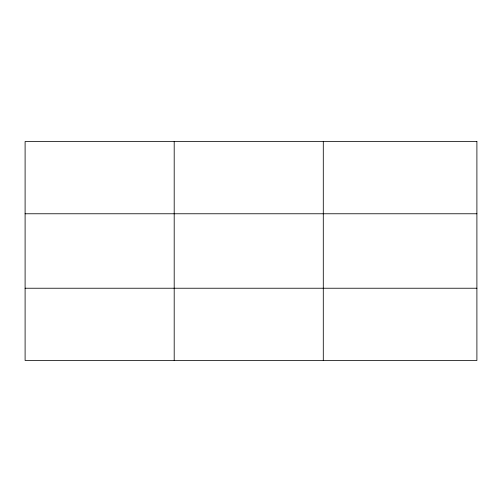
<?xml version="1.0" encoding="UTF-8"?>
<svg xmlns="http://www.w3.org/2000/svg" width="502" height="502" viewBox="0 0 502 502"><rect width="100%" height="100%" fill="white"/><g stroke="black" fill="none" stroke-linecap="round" stroke-linejoin="round"><path stroke-width="0.75" d="M174.194 141.508L174.194 360.492M25.1 213.77L476.9 213.77M25.1 288.23L476.9 288.23M323.288 141.508L323.288 360.492M476.9 141.508L476.9 360.492L25.1 360.492L25.1 141.508L476.9 141.508"/></g></svg>
